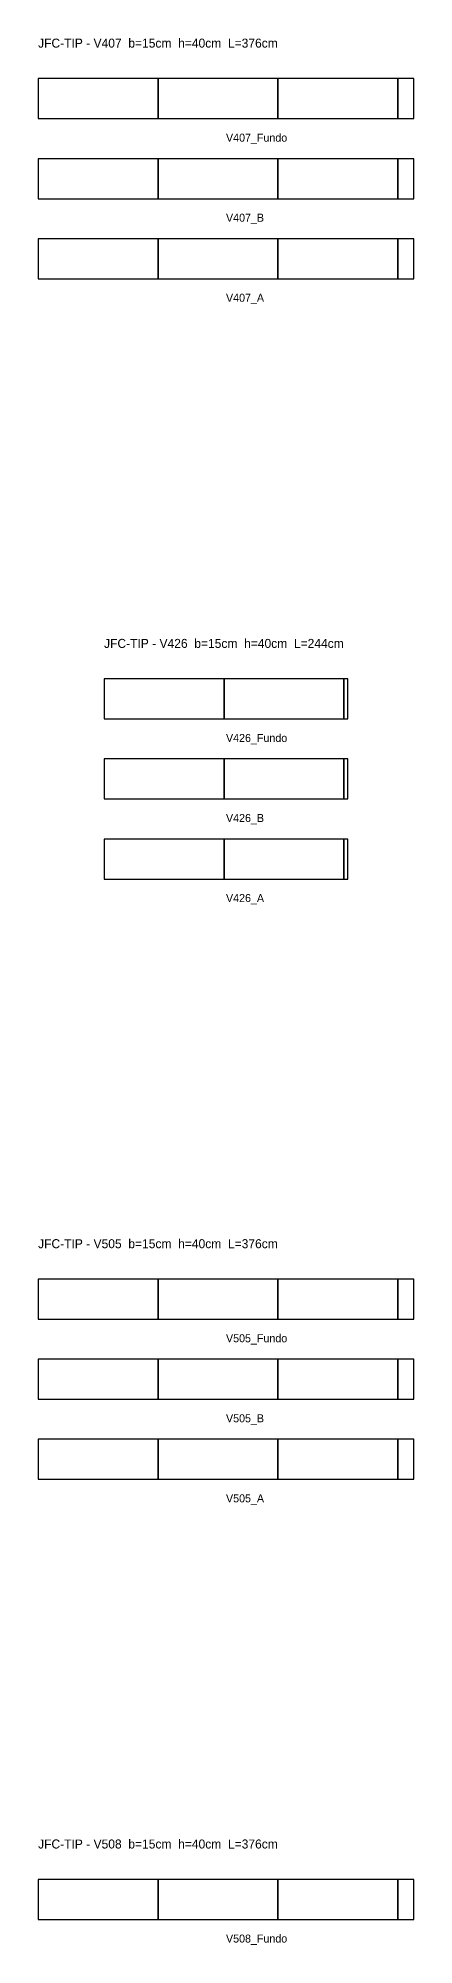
# Model space of a CAD drawing. Header units: metres. Extents: x -386 to 12208, y -7925 to 27400.
# Drawn here: x -188 to 188, y -1765 to 140 of the extents above; entities that cross this region are included whole.
import ezdxf

# ---------------------------------------------------------------- set-up
doc = ezdxf.new("R2010")
doc.units = ezdxf.units.M

msp = doc.modelspace()

# ---------------------------------------------------------------- linework, layer by layer
at = {"layer": 'Paineis'}
for points in [[(-188, 60), (-68, 60), (-68, 100), (-188, 100)], [(-68, 60), (52, 60), (52, 100), (-68, 100)], [(52, 60), (172, 60), (172, 100), (52, 100)], [(172, 60), (188, 60), (188, 100), (172, 100)], [(-188, -20), (-68, -20), (-68, 20), (-188, 20)], [(-68, -20), (52, -20), (52, 20), (-68, 20)], [(52, -20), (172, -20), (172, 20), (52, 20)], [(172, -20), (188, -20), (188, 20), (172, 20)], [(-188, -100), (-68, -100), (-68, -60), (-188, -60)], [(-68, -100), (52, -100), (52, -60), (-68, -60)], [(52, -100), (172, -100), (172, -60), (52, -60)], [(172, -100), (188, -100), (188, -60), (172, -60)], [(-122, -540), (-2, -540), (-2, -500), (-122, -500)], [(-2, -540), (118, -540), (118, -500), (-2, -500)], [(118, -540), (122, -540), (122, -500), (118, -500)], [(-122, -620), (-2, -620), (-2, -580), (-122, -580)], [(-2, -620), (118, -620), (118, -580), (-2, -580)], [(118, -620), (122, -620), (122, -580), (118, -580)], [(-122, -700), (-2, -700), (-2, -660), (-122, -660)], [(-2, -700), (118, -700), (118, -660), (-2, -660)], [(118, -700), (122, -700), (122, -660), (118, -660)], [(-188, -1140), (-68, -1140), (-68, -1100), (-188, -1100)], [(-68, -1140), (52, -1140), (52, -1100), (-68, -1100)], [(52, -1140), (172, -1140), (172, -1100), (52, -1100)], [(172, -1140), (188, -1140), (188, -1100), (172, -1100)], [(-188, -1220), (-68, -1220), (-68, -1180), (-188, -1180)], [(-68, -1220), (52, -1220), (52, -1180), (-68, -1180)], [(52, -1220), (172, -1220), (172, -1180), (52, -1180)], [(172, -1220), (188, -1220), (188, -1180), (172, -1180)], [(-188, -1300), (-68, -1300), (-68, -1260), (-188, -1260)], [(-68, -1300), (52, -1300), (52, -1260), (-68, -1260)], [(52, -1300), (172, -1300), (172, -1260), (52, -1260)], [(172, -1300), (188, -1300), (188, -1260), (172, -1260)], [(-188, -1740), (-68, -1740), (-68, -1700), (-188, -1700)], [(-68, -1740), (52, -1740), (52, -1700), (-68, -1700)], [(52, -1740), (172, -1740), (172, -1700), (52, -1700)], [(172, -1740), (188, -1740), (188, -1700), (172, -1700)]]:
    msp.add_lwpolyline(points, close=True, dxfattribs=at)

# ---------------------------------------------------------------- texts
at = {"layer": 'NOMENCLATURA', "char_height": 9, "attachment_point": 1}
for s, insert in [('JFC-TIP - V407  b=15cm  h=40cm  L=376cm', (-188, 140)), ('JFC-TIP - V426  b=15cm  h=40cm  L=244cm', (-122, -460)), ('JFC-TIP - V505  b=15cm  h=40cm  L=376cm', (-188, -1060)), ('JFC-TIP - V508  b=15cm  h=40cm  L=376cm', (-188, -1660))]:
    msp.add_mtext(s, dxfattribs=dict(at, insert=insert))
at = {"layer": 'Texto Secao', "char_height": 8, "attachment_point": 1}
for s, insert in [('V407_Fundo', (0, 45)), ('V407_B', (0, -35)), ('V407_A', (0, -115)), ('V426_Fundo', (0, -555)), ('V426_B', (0, -635)), ('V426_A', (0, -715)), ('V505_Fundo', (0, -1155)), ('V505_B', (0, -1235)), ('V505_A', (0, -1315)), ('V508_Fundo', (0, -1755))]:
    msp.add_mtext(s, dxfattribs=dict(at, insert=insert))

doc.saveas('drawing.dxf')
